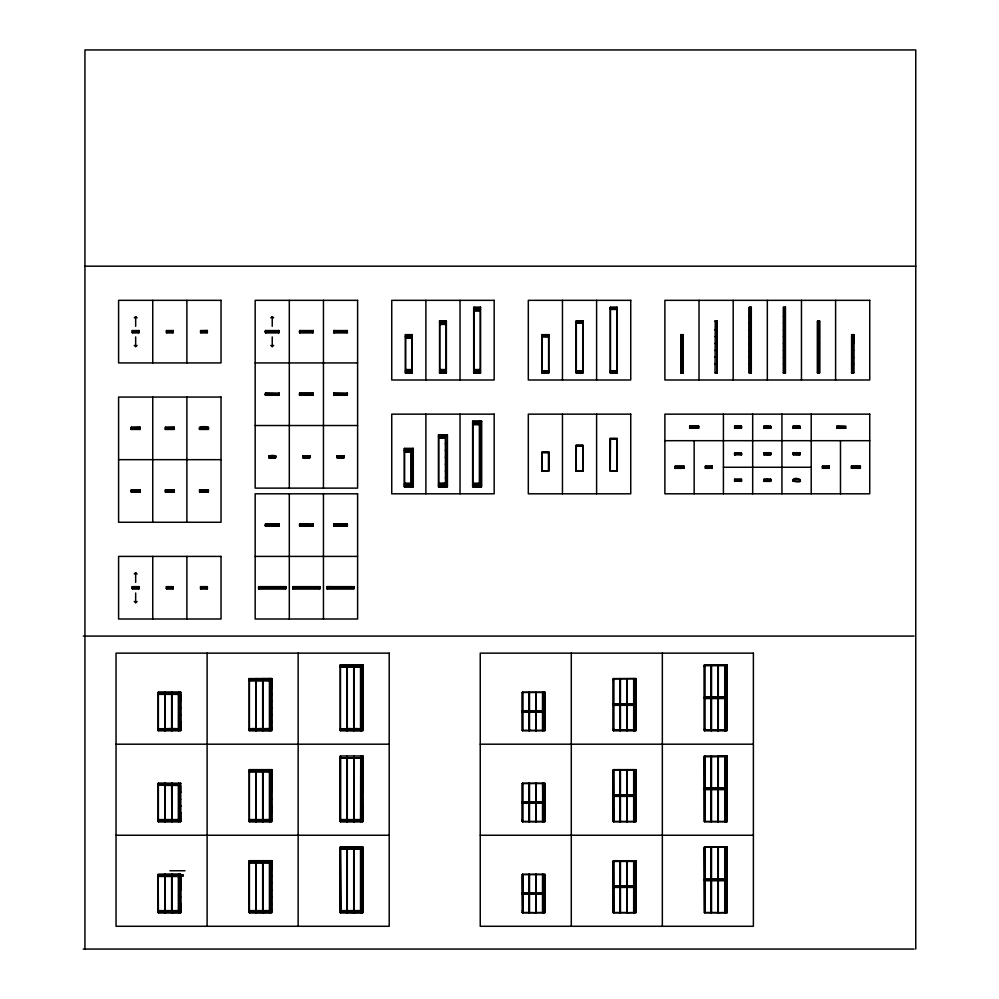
<?xml version="1.0" encoding="UTF-8"?>
<svg xmlns="http://www.w3.org/2000/svg" width="999" height="999" viewBox="0 0 999 999"><rect width="100%" height="100%" fill="white"/><g stroke="black" fill="none" stroke-linecap="round" stroke-linejoin="round"><path stroke-width="1.5" d="M165.397 729.67L165.397 729.882M178.858 730.431L178.858 721.89L180.769 721.89M180.382 728.308L180.557 729.045M180.557 903.783L180.557 912.724L180.382 874.35M180.557 889.922L180.557 883.503M180.557 883.091L180.557 876.672M180.557 874.737L183.317 875.161M180.557 821.478L180.557 812.736M180.557 792.045L180.557 785.626M180.557 721.69L180.557 730.431L158.167 730.431M180.557 700.998L180.557 694.58M249.213 911.15L249.213 862.274M256.443 729.67L256.443 729.882M263.074 678.796L263.074 730.431M263.074 860.901L263.074 912.724L269.493 912.524M269.031 456.293L269.031 457.492M269.243 457.679L269.243 456.918M271.428 912.524L269.905 912.524M271.603 869.43L271.815 862.274L271.066 862.811M271.603 812.524L271.603 806.106M271.603 792.045L271.603 785.626M271.603 785.214L271.603 778.795M271.603 778.383L271.603 769.642L271.603 821.678L269.905 821.478M271.603 680.918L271.815 687.337L269.905 687.337M271.603 860.901L271.603 912.524M271.066 771.965L271.603 771.228M271.815 680.719L271.066 680.719M278.871 394.892L278.871 393.169M299.762 524.587L299.762 526.161M299.762 394.892L299.762 393.169M313.012 525.774L313.012 524.05M313.012 393.706L313.012 394.892M347.352 525.412L333.703 525.412L347.352 524.987M334.103 525.412L333.703 524.587M340.459 911.962L340.459 912.724L340.259 847.04L362.662 847.04L362.649 912.724L360.951 912.524M340.459 911.15L340.259 848.213M340.459 821.29L340.459 755.993M340.459 820.504L340.459 819.767M340.459 819.567L340.459 758.104M340.459 757.904L340.259 757.167M340.459 728.721L340.259 729.445M340.459 667.057L340.459 665.147M346.878 756.743L346.878 755.993L346.878 821.678M346.953 524.999L346.953 524.25L346.953 525.961M346.953 394.892L347.352 393.706M347.153 394.892L347.153 393.169M347.502 729.67L347.502 729.882M353.983 588.374L353.983 586.65M354.121 847.801L354.121 847.04L354.121 912.724L360.539 912.524M354.121 756.743L354.121 756.368M354.121 665.147L354.121 730.431M360.951 847.239L360.951 912.724M360.951 756.193L360.951 821.678M360.951 665.147L360.951 730.631M362.649 912.724L362.649 847.04M362.475 756.193L362.649 821.678L362.649 812.936M362.649 812.736L362.649 806.106M362.649 792.244L362.649 785.626M362.649 785.414L362.649 778.795M362.649 778.596L362.649 771.965M362.649 771.765L362.649 765.134M362.649 764.722L362.649 758.303M362.862 755.993L362.862 821.678L340.259 821.678L340.259 755.993L362.862 755.993L362.862 756.743L362.649 755.993M362.649 721.69L362.662 715.059M362.649 714.859L362.662 708.229M362.649 694.367L362.662 687.749M362.649 687.537L362.662 680.918M362.649 680.719L362.662 674.088M362.649 673.888L362.649 664.934L362.649 730.631L340.259 730.431M404.545 450.362L413.087 450.561M438.686 436.7L447.227 436.9M438.686 434.99L438.686 486.613M472.827 484.702L481.368 484.702M472.827 423.251L481.368 423.251M472.827 421.341L472.827 486.613M479.657 486.613L479.657 421.341M481.368 421.341L481.368 486.825L472.627 486.613M522.564 874.55L522.564 912.724L522.352 874.35L544.755 874.35L544.755 912.724L543.044 912.524M522.564 783.503L522.564 821.678L522.564 783.303M522.564 730.431L522.564 712.162M522.564 710.726L522.564 692.457M528.983 874.55L528.983 892.819L522.352 892.819M528.983 783.503L528.983 801.772L522.352 801.772M528.983 730.431L528.983 712.162L522.352 712.162M528.983 692.457L528.983 710.726L522.352 710.726M529.383 874.55L529.383 892.819L535.801 892.819L535.801 874.55M529.383 783.503L529.383 801.772L535.801 801.772L535.801 783.503M529.383 730.431L529.383 712.162L535.801 712.162L535.801 730.631L535.801 711.95M529.383 692.457L529.383 710.726L535.801 710.726L535.801 692.457M529.595 729.67L529.595 730.431L528.983 729.882M535.801 912.524L535.801 894.255L529.383 894.255L529.383 912.524L535.801 912.724L535.801 894.055M536.213 894.055L536.213 912.724L536.213 894.255L542.844 894.255M536.213 874.55L536.213 892.819L542.844 892.819M536.213 783.503L536.213 801.772L542.844 801.772M536.213 730.431L536.213 712.162L542.844 712.162M536.213 692.457L536.213 710.726L542.632 710.726L542.632 692.457M542.182 452.622L542.182 470.891L548.601 470.891L548.601 452.622M542.632 894.255L542.632 912.524L536.213 912.524M542.632 892.819L542.632 874.55M542.632 803.208L542.632 821.478L536.213 821.478L536.213 803.208L542.844 803.208M542.632 801.772L542.632 783.503M542.632 730.431L542.632 712.162M544.954 890.334L542.844 890.121M544.954 883.503L544.954 875.936M544.954 820.092L544.954 805.906L542.844 805.906M544.954 784.889L544.954 785.626M544.954 693.83L544.954 708.029L542.844 708.029M576.111 471.103L576.111 445.591L582.941 445.591L582.941 471.103L576.111 471.103L576.111 445.079L582.941 445.079L582.941 471.103M610.252 471.103L610.252 438.249L617.082 438.249L617.082 471.103L610.252 471.103L610.252 438.761L617.082 438.761M636.001 860.688L636.001 912.724L613.398 912.724L613.398 860.688L635.614 860.901M635.801 769.642L635.801 798.875L634.09 798.875L634.09 769.642L633.89 795.666L613.398 795.666L613.398 769.642L636.001 769.642L636.001 821.678L613.398 821.678L613.398 796.178L635.801 796.178M613.398 678.796L635.801 678.596L635.801 707.816L634.09 707.816L634.09 678.596L633.89 704.607L613.398 704.607L613.398 678.596L636.001 678.596L636.001 730.631L613.398 730.631L613.398 705.119L635.801 705.119M613.611 911.15L613.398 862.274M613.611 820.516L613.398 771.765M613.611 728.721L613.398 729.47M613.611 821.29L613.611 769.642M620.229 887.224L620.229 912.724L620.229 860.688L620.229 861.438M620.229 796.178L620.229 821.678L620.229 769.642M620.229 705.119L620.229 730.631L620.229 678.983M620.441 729.882L620.441 730.631L620.441 705.119M620.641 729.67L620.641 729.882M627.06 887.224L627.06 912.724L627.06 860.688L627.06 861.438M627.06 796.178L627.06 821.678L627.06 769.642M627.06 705.119L627.06 730.631L627.06 678.983M627.26 860.901L627.26 886.2M627.26 678.796L627.26 704.108M627.26 887.224L627.26 912.724L633.678 912.524M633.678 861.076L633.678 886.2M633.678 730.244L633.678 705.119M633.678 678.983L633.678 704.108M633.89 887.224L633.89 912.724L634.09 860.688L634.09 889.922L636.001 889.922M633.89 860.688L633.89 886.712L613.398 886.712M634.09 796.178L633.89 821.678L633.89 796.178M633.89 705.119L633.89 730.631L633.89 678.596M634.09 887.224L634.09 912.724M634.09 705.119L634.09 730.631M635.614 912.524L634.09 912.524M636.001 805.494L634.09 805.694M635.801 771.965L635.801 771.228M681.106 372.802L681.106 364.273L682.816 364.273L682.816 372.802M675.049 468.106L683.99 468.106L683.99 466.196L675.049 466.196L675.049 468.306L683.99 468.306L683.99 466.196M727.047 847.04L727.047 912.724L704.445 912.724L704.445 847.04L726.847 847.04L726.847 912.724L725.137 912.524M724.737 789.347L724.937 821.678L724.937 788.835L704.445 788.835L704.445 755.993L727.047 755.993L727.047 821.678L704.445 821.678L704.445 789.347L726.847 789.347M725.474 664.934L724.737 664.934L724.937 730.631L724.937 697.789L704.445 697.789L704.445 664.934L727.047 664.934L727.047 730.631L704.445 730.631L704.445 698.301L726.847 698.301M704.657 911.15L704.445 848.213M704.657 821.29L704.657 755.993L704.657 756.743M704.657 820.516L704.445 758.104M704.657 728.721L704.445 729.47M704.657 665.147L704.445 667.057M711.076 756.743L711.076 755.993L711.076 788.323M711.276 698.301L711.276 730.631L711.276 664.934L711.276 697.277M711.488 756.743L711.488 755.993L711.488 788.323M711.488 729.882L711.488 730.631L711.488 698.301M711.688 729.67L711.688 729.882M717.906 756.743L718.106 755.993L718.106 821.678M718.106 755.993L718.318 756.743L718.318 755.993L724.937 755.993L724.937 821.678M718.318 880.394L718.318 912.724L724.737 912.524M718.318 847.239L718.318 879.37M718.318 665.147L718.318 697.277M724.737 847.427L724.737 879.37M724.937 756.38L724.737 788.323M724.937 847.04L724.937 912.724L724.937 879.882L704.445 879.882M724.937 788.323L724.937 755.993M724.937 664.934L724.937 697.277L725.137 664.934M725.137 883.291L725.137 880.394M725.137 792.244L725.137 789.347M725.137 788.323L725.137 755.993M725.137 701.198L725.137 698.301M725.137 862.811L726.847 862.599M726.847 912.724L726.847 903.783M726.847 876.26L726.847 883.503M726.847 869.642L726.847 847.04M725.873 756.193L726.847 755.993L726.847 821.678L726.847 812.524M726.847 805.694L726.847 785.214M726.847 778.596L726.847 771.553M726.847 764.934L726.847 758.303M726.847 758.104L726.66 758.303M727.047 755.993L726.847 756.743L726.847 755.993M726.847 701.198L726.847 694.168M726.847 687.537L726.847 674.088M727.047 805.494L725.137 805.694M734.64 426.361L741.47 426.161L734.64 426.161L734.64 428.271L741.47 428.271L734.64 428.072M770.729 480.994L764.11 480.994M770.529 452.922L770.729 454.62L764.11 454.445M770.729 428.072L764.11 427.884M770.529 480.994L770.729 479.27L763.898 479.27L763.898 481.381L770.729 481.381L770.729 479.27M763.898 428.072L763.898 426.361L770.729 426.361L763.898 426.161L763.898 428.271L770.729 427.884M785.239 372.802L785.239 307.317M793.169 481.181C809.24 484.727 793.581 473.314 793.169 481.181L799.999 481.181M793.169 454.62L799.999 454.832L799.999 452.709L793.169 452.709L793.169 454.62L799.999 454.62M799.999 428.072L793.169 428.271L799.999 428.271L799.999 426.161L793.169 426.161L799.999 426.361M817.681 320.979L817.681 373.014L817.681 321.178L819.38 321.178L819.38 373.014L819.38 320.979M845.741 428.271L845.741 426.161L836.8 426.161L836.8 428.271L845.741 428.271L836.8 428.072M134.253 317.882L135.664 316.658L137.088 317.882M134.253 345.379L135.664 346.603L137.088 345.379M270.816 317.882L272.24 316.658L273.664 317.882M270.816 345.379L272.24 346.603L273.664 345.379M134.253 573.963L135.664 572.727L137.088 573.963M134.253 601.448L135.664 602.684L137.088 601.448M84.94 266.184L915.758 266.184M473.688 307.53L480.519 307.53M610.464 307.53L616.883 307.53M783.528 307.53L785.239 307.53M610.252 308.067L617.082 308.067M473.688 309.228L480.519 309.228M610.464 309.228L616.883 309.228M473.888 309.44L480.307 309.44M610.464 309.44L616.883 309.44M473.888 310.577L480.307 310.577M473.888 310.776L480.307 310.776M749.387 316.271L751.098 316.271M783.528 316.271L785.239 316.271M749.387 316.471L751.098 316.471M783.528 316.471L785.239 316.471M715.047 320.979L717.157 320.979L717.157 373.014L715.047 373.014L715.247 320.979M439.548 321.178L446.366 321.178M576.323 321.178L582.742 321.178M715.247 321.178L716.957 321.178M439.548 322.889L446.366 322.889M576.323 322.889L582.742 322.889M439.747 323.089L446.166 323.089M576.323 323.089L582.742 323.089M749.387 323.089L751.098 323.089M783.528 323.089L785.239 323.089M749.387 323.301L751.098 323.301M783.528 323.301L785.239 323.301M439.747 324.238L446.166 324.238M439.747 324.438L446.166 324.438M715.247 329.72L716.957 329.72M817.681 329.72L819.38 329.72M715.247 329.92L716.957 329.92M749.387 329.92L751.098 329.92M783.528 329.92L785.239 329.92M817.681 329.92L819.38 329.92M749.387 330.132L751.098 330.132M783.528 330.132L785.239 330.132M132.455 330.781L138.873 330.781M166.608 330.781L173.027 330.781M200.749 330.781L207.168 330.569L207.168 332.692M265.622 330.781L278.871 330.781M299.762 330.781L313.012 330.781M333.903 330.781L347.153 330.781M265.409 331.531L279.071 331.506M299.55 331.531L313.211 331.506M333.703 331.506L347.352 331.506M265.409 331.73L279.071 331.73M299.55 331.73L313.211 331.73M333.703 331.73L347.352 331.73M265.409 331.943L279.071 331.943M299.55 331.943L313.211 331.943M333.703 331.943L347.352 331.943M132.455 332.48L138.873 332.48M166.608 332.48L173.027 332.48M200.749 332.48L207.168 332.48M265.622 332.48L278.871 332.48M299.762 332.48L313.012 332.48M333.903 332.48L347.153 332.48M405.394 334.84L412.225 334.84M542.182 334.84L548.601 334.84M681.106 334.84L682.816 334.84M405.394 336.551L412.225 336.551M542.182 336.551L548.601 336.551M715.247 336.551L716.957 336.551M817.681 336.551L819.38 336.551M405.606 336.75L412.025 336.75M542.182 336.75L548.601 336.75M715.247 336.75L716.957 336.75M749.387 336.75L751.098 336.75M783.528 336.75L785.239 336.75M817.681 336.75L819.38 336.75M749.387 336.95L751.098 336.95M783.528 336.95L785.239 336.95M405.606 337.887L412.025 337.887M405.606 338.099L412.025 338.099M715.247 343.381L716.957 343.381M817.681 343.381L819.38 343.381M681.106 343.581L682.816 343.581M715.247 343.581L716.957 343.581M749.387 343.581L751.098 343.581M783.528 343.581L785.239 343.581M817.681 343.581L819.38 343.581M681.106 343.781L682.816 343.781M749.387 343.781L751.098 343.781M783.528 343.781L785.239 343.781M851.822 343.781L853.521 343.781M715.247 350.199L716.957 350.199M817.681 350.199L819.38 350.199M681.106 350.412L682.816 350.412M715.247 350.412L716.957 350.412M749.387 350.412L751.098 350.412M783.528 350.412L785.239 350.412M817.681 350.412L819.38 350.412M851.822 350.412L853.521 350.412M681.106 350.612L682.816 350.612M749.387 350.612L751.098 350.612M783.528 350.612L785.239 350.612M851.822 350.612L853.521 350.612M715.247 357.03L716.957 357.03M817.681 357.03L819.38 357.03M681.106 357.242L682.816 357.242M715.247 357.242L716.957 357.242M749.387 357.242L751.098 357.242M783.528 357.242L785.239 357.242M817.681 357.242L819.38 357.242M851.822 357.242L853.521 357.242M681.106 357.442L682.816 357.442M749.387 357.442L751.098 357.442M783.528 357.442L785.239 357.442M851.822 357.442L853.521 357.442M255.17 362.924L357.605 362.924M715.247 363.861L716.957 363.861M817.681 363.861L819.38 363.861M681.106 364.061L682.816 364.061M715.247 364.061L716.957 364.061M749.387 364.061L751.098 364.061M783.528 364.061L785.239 364.061M817.681 364.061L819.38 364.061M851.822 364.061L853.521 364.061M749.387 364.273L751.098 364.273M783.528 364.273L785.239 364.273M851.822 364.273L853.521 364.273M405.606 369.555L412.025 369.555M439.747 369.555L446.166 369.555M473.888 369.555L480.307 369.555M405.606 369.755L412.025 369.755M439.747 369.755L446.166 369.755M473.888 369.755L480.307 369.755M405.606 370.891L412.025 370.891M439.747 370.891L446.166 370.891M473.888 370.891L480.307 370.891M542.182 370.891L548.601 370.891M576.323 370.891L582.742 370.891M610.464 370.891L616.883 370.891M405.394 371.104L412.225 371.104M439.548 371.104L446.366 371.104M473.688 371.104L480.519 371.104M542.182 371.104L548.601 371.104M576.323 371.104L582.742 371.104M610.464 371.104L616.883 371.104M541.97 372.265L548.801 372.265M576.111 372.252L582.941 372.252M610.252 372.252L617.082 372.252M819.38 372.627L817.469 372.627M405.394 372.627L412.225 372.802M439.548 372.802L446.366 372.627M473.688 372.627L480.519 372.627M541.97 372.627L548.801 372.627M576.111 372.627L582.941 372.627M610.252 372.627L617.082 372.627M680.893 372.627L683.016 372.627M715.047 372.627L717.157 372.627M749.188 372.627L751.298 372.627M783.328 372.627L785.451 372.627M851.61 372.627L853.733 372.627M265.622 393.369L278.871 393.706M299.762 393.369L313.012 393.369M333.903 393.369L347.153 393.706M313.211 393.706L312.799 394.892M265.409 394.106L279.071 394.106L265.409 394.53M299.55 394.106L313.211 394.118L299.55 394.53M333.703 394.118L347.352 394.106L333.703 394.53M265.409 394.33L279.071 394.33M299.55 394.33L313.211 394.33M333.703 394.33L347.352 394.33M265.409 394.892L279.071 394.892M299.55 394.892L313.211 394.892M333.703 394.892L347.352 394.892M472.627 421.516L481.568 421.516M472.627 423.039L481.368 423.039M472.827 424.388L479.458 424.388M472.827 424.587L479.458 424.587M255.17 425.524L357.605 425.524M689.685 426.361L698.626 426.361M836.8 426.361L845.541 426.685M741.47 426.698L741.47 427.884M131.406 427.51L139.76 427.31M165.547 427.51L174.076 427.31L173.901 429.22M689.685 428.072L698.626 428.072M131.194 429.046L140.147 429.046M165.335 429.046L174.288 429.046M199.488 429.046L208.429 429.046M479.657 429.87L481.368 429.87M479.657 430.082L481.368 430.082M479.657 430.282L481.368 430.282M438.486 434.99L447.227 434.79L447.227 486.825L438.486 486.613M438.486 436.7L447.227 436.7M479.657 436.7L481.368 436.7M479.657 436.9L481.368 436.9M479.657 437.112L481.368 437.112M438.686 438.037L445.317 438.037M438.686 438.249L445.317 438.249M610.252 438.973L617.082 438.973M664.884 440.696L869.742 440.696M445.517 443.531L447.227 443.531M479.657 443.531L481.368 443.531M445.517 443.731L447.227 443.731M479.657 443.731L481.368 443.731M445.517 443.943L447.227 443.943M479.657 443.943L481.368 443.943M576.111 445.804L582.941 445.804M576.323 446.004L582.742 446.004M404.345 448.651L413.087 448.651M404.345 450.362L413.087 450.362M445.517 450.362L447.227 450.362M479.657 450.362L481.368 450.362M445.517 450.561L447.227 450.561M479.657 450.561L481.368 450.561M445.517 450.761L447.227 450.761M479.657 450.761L481.368 450.761M404.545 451.698L411.163 451.698L404.545 451.91M541.97 452.422L548.801 452.422M541.97 452.622L548.801 452.622M770.729 452.709L763.898 452.709L763.898 454.832L770.729 454.832L770.729 453.246M770.729 452.922L763.898 452.922L763.898 454.62M793.169 452.922L799.999 452.922M763.898 454.083L770.729 454.083M793.169 454.083L799.999 454.083M734.64 454.283L741.47 454.283M269.031 455.969C277.984 453.633 277.984 460.002 269.031 457.679M303.172 455.969L309.59 455.969M337.312 455.969L343.731 455.969M275.249 456.693L268.831 456.718L269.243 455.969M303.384 456.693L309.39 456.693M337.525 456.693L343.531 456.693M268.831 456.918L275.662 456.918M302.972 456.918L309.802 456.918M337.113 456.918L343.943 456.918M411.376 457.18L413.087 457.18M445.517 457.18L447.227 457.18M479.657 457.18L481.368 457.18M411.376 457.392L413.087 457.392M445.517 457.392L447.227 457.392M479.657 457.392L481.368 457.392M303.172 457.679L309.59 457.679M337.312 457.679L343.731 457.679M411.376 457.592L413.087 457.592M445.517 457.592L447.227 457.592M479.657 457.592L481.368 457.592M118.594 459.665L221.029 459.665M411.376 464.011L413.087 464.011M445.517 464.011L447.227 464.011M479.657 464.011L481.368 464.011M411.376 464.223L413.087 464.223M445.517 464.223L447.227 464.223M479.657 464.223L481.368 464.223M411.376 464.423L413.087 464.423M445.517 464.423L447.227 464.423M479.657 464.423L481.368 464.423M851.435 466.196L860.376 466.196L860.376 468.306L851.435 468.306L851.435 466.196L860.376 466.396M675.049 466.396L683.99 466.396M705.369 466.396L712.2 466.396M822.427 466.396L829.257 466.396M723.413 467.257L811.213 467.257M860.176 467.919L851.435 468.106M705.369 468.106L712.2 468.106M822.427 468.106L829.257 468.106M411.376 470.841L413.087 470.841M445.517 470.841L447.227 470.841M479.657 470.841L481.368 470.841M576.111 470.716L576.323 445.591M610.252 470.716L610.464 438.761M411.376 471.053L413.087 471.053M445.517 471.053L447.227 471.053M479.657 471.053L481.368 471.053M576.323 470.891L582.742 470.891M610.464 470.891L616.883 470.891M411.376 471.253L413.087 471.253M445.517 471.253L447.227 471.253M479.657 471.253L481.368 471.253M411.376 477.672L413.087 477.672M445.517 477.672L447.227 477.672M479.657 477.672L481.368 477.672M411.376 477.872L413.087 477.872M445.517 477.872L447.227 477.872M479.657 477.872L481.368 477.872M411.376 478.084L413.087 478.084M445.517 478.084L447.227 478.084M479.657 478.084L481.368 478.084M770.729 479.47L763.898 479.47L763.898 481.181M793.169 479.47L799.999 479.47M734.839 480.994L741.47 481.381L741.47 479.27L734.64 479.27L734.64 481.381M404.545 483.366L411.163 483.366M438.686 483.366L445.317 483.366L438.686 483.566M472.827 483.366L479.458 483.366M404.545 483.566L411.163 483.566M472.827 483.566L479.458 483.566M404.545 484.702L413.087 484.702M447.227 484.702L438.686 484.915M404.345 484.915L413.087 484.915M438.486 484.915L447.227 484.915M472.627 484.915L481.368 484.915M404.345 486.613L413.087 486.613M131.406 490.109L139.935 490.109M165.547 490.109L174.076 490.109M199.688 490.109L208.229 489.91L208.229 492.02M131.406 491.82L139.935 491.82M165.547 491.82L174.076 491.82M199.688 491.82L208.229 491.82M265.622 524.25L278.871 524.25M299.762 524.25L313.012 524.587M333.903 524.25L347.153 524.05L347.153 526.161M313.211 524.587L313.211 525.774M265.409 524.987L279.071 524.987M299.55 524.999L313.211 525.212M265.409 525.212L279.071 525.212M333.703 525.412L347.352 525.212M265.409 525.412L279.071 525.412M265.622 525.961L278.871 525.961M299.762 525.961L313.012 525.961M255.17 556.406L357.605 556.406M132.255 586.85L139.086 586.85M166.396 586.85L173.227 586.85M200.537 586.85L207.367 586.85M258.791 586.85L285.689 586.85M292.932 586.85L319.842 586.85M354.183 587.175L354.183 588.374M258.579 587.574L285.901 587.574M292.732 587.599L320.042 587.574M326.873 587.574L354.183 587.574L326.873 588.011M258.579 587.799L285.901 587.799M292.732 587.799L320.042 587.799M326.873 587.799L354.183 587.799M258.579 588.011L285.901 588.011M292.732 588.011L320.042 588.011M132.255 588.561L139.086 588.561M166.396 588.561L173.227 588.561M200.537 588.561L207.367 588.561M258.791 588.561L285.689 588.561M292.932 588.561L319.842 588.561M327.073 588.561L353.983 588.561M83.242 636.076L914.06 636.076M340.259 665.147L362.662 665.147M704.445 665.147L726.66 664.934M340.259 665.696L360.951 665.696M704.445 665.696L725.137 665.696M340.459 666.52L346.878 667.057M340.259 666.845L346.878 666.845M347.29 666.845L353.708 666.845M354.121 666.845L360.539 666.845M361.626 666.845L362.662 666.845M347.29 667.057L353.708 667.057M354.121 667.057L360.539 667.057M361.626 667.057L362.862 667.057L362.113 667.257M362.113 673.676L362.862 673.676M725.137 673.676L727.047 673.676M360.951 673.888L362.862 673.888M724.937 673.888L727.047 673.888L726.847 664.934L726.847 730.431M360.951 674.088L362.862 674.088M725.137 674.088L727.047 674.088M249.213 678.796L271.603 678.596L271.603 730.631L249.213 730.431M613.398 679.782L613.398 680.506M635.801 680.182L636.001 687.537L633.89 687.537M249.413 680.506L255.831 680.506M256.243 680.506L262.662 680.506M263.074 680.506L269.493 680.506M362.113 680.506L362.862 680.506M725.137 680.506L727.047 680.506M249.413 680.719L255.831 680.719M256.243 680.719L262.662 680.719M263.074 680.719L269.493 680.719M360.951 680.719L362.862 680.719M724.937 680.719L727.047 680.719M271.066 680.918L271.815 680.918M360.951 680.918L362.862 680.918M725.137 680.918L727.047 680.918M362.113 687.337L362.862 687.337M634.09 687.337L636.001 687.337M725.137 687.337L727.047 687.537L724.937 687.537M269.905 687.537L271.815 687.537M360.951 687.537L362.862 687.537M271.066 687.749L271.815 687.749M360.951 687.749L362.862 687.749M634.09 687.749L636.001 687.749M725.137 687.749L727.047 687.749M158.167 692.457L180.557 692.457M522.352 692.457L544.755 692.457M158.167 694.168L164.785 694.168M165.197 694.168L171.616 694.168M172.028 694.168L178.446 694.168M269.905 694.168L271.815 694.168M362.113 694.168L362.862 694.168M634.09 694.168L636.001 694.168M725.137 694.168L727.047 694.168M158.167 694.367L164.785 694.367M165.197 694.367L171.616 694.367M172.028 694.367L178.446 694.367M269.905 694.367L271.815 694.367M360.951 694.367L362.862 694.367M636.001 694.367L633.89 694.367L635.801 694.58M725.137 694.367L727.047 694.58L724.937 694.367M271.066 694.58L271.815 694.58M360.951 694.58L362.649 694.58M704.445 697.065L711.076 697.065M711.488 697.065L717.906 697.065M718.318 697.065L724.937 697.065M704.445 697.277L726.847 697.277M704.445 698.501L711.076 698.501M711.488 698.501L717.906 698.501M718.318 698.501L724.937 698.501M269.905 700.998L271.815 700.998M543.044 700.998L544.755 700.998M634.09 700.998L636.001 700.998M725.137 700.998L726.847 700.998M178.858 701.198L180.769 701.198M269.905 701.198L271.815 701.198M360.951 701.198L362.649 701.198M544.954 701.198L542.844 701.198L542.844 692.257L542.844 730.631M633.89 701.198L636.001 701.198L636.001 708.029L633.89 708.029M724.937 701.198L727.047 701.198M178.858 701.398L180.557 701.398M360.951 701.398L362.649 701.398M543.044 701.398L544.755 701.398M634.09 701.398L636.001 701.398M725.137 701.398L726.847 701.398M613.398 703.895L620.029 703.895M620.441 703.895L626.86 703.895M627.26 703.895L633.678 703.895M613.398 704.108L635.801 704.095M636.001 704.607L635.801 730.431M613.398 705.331L620.029 705.331M620.441 705.331L626.86 705.331M627.26 705.331L633.678 705.331M269.905 707.816L271.603 707.816M543.044 707.816L544.755 707.816M725.137 707.816L727.047 707.816M178.858 708.029L180.557 708.029M269.905 708.029L271.603 708.029M360.951 708.029L362.862 708.029M724.937 708.029L727.047 708.029M178.858 708.229L180.557 708.229M360.951 708.229L362.862 708.229M543.044 708.229L544.755 708.229M634.09 708.229L635.801 708.229M725.137 708.229L727.047 708.229M522.352 710.926L544.755 710.926M522.352 711.438L542.844 711.438M522.352 711.95L544.755 711.95M269.905 714.647L271.603 714.647M362.113 714.647L362.862 714.647M543.044 714.647L544.755 714.647M634.09 714.647L636.001 714.647M725.137 714.647L727.047 714.647M178.858 714.859L180.769 714.859M269.905 714.859L271.815 714.859M360.951 714.859L362.862 714.859M542.844 714.859L544.954 714.859M633.89 714.859L636.001 714.859M724.937 714.859L727.047 714.859M178.858 715.059L180.769 715.059M271.066 715.059L271.815 715.059M360.951 715.059L362.862 715.059M543.044 715.059L544.755 715.059M634.09 715.059L636.001 715.059M725.137 715.059L727.047 715.059M269.905 721.478L271.815 721.478M362.113 721.478L362.862 721.478M543.044 721.478L544.755 721.478M634.09 721.478L636.001 721.478M725.137 721.478L727.047 721.478M178.858 721.69L180.769 721.69M269.905 721.69L271.815 721.69M360.951 721.69L362.862 721.69M542.844 721.69L544.954 721.69M633.89 721.69L636.001 721.69M724.937 721.69L727.047 721.69M271.066 721.89L271.815 721.89M360.951 721.89L362.862 721.89M543.044 721.89L544.755 721.89M634.09 721.89L636.001 721.89M725.137 721.89L727.047 721.89M271.066 728.308L271.815 728.308M362.113 728.308L362.862 728.308M158.167 728.721L164.785 728.721M165.197 728.721L171.616 728.508M172.028 728.508L178.446 728.721M249.413 728.721L255.831 728.508M256.243 728.721L262.662 728.508M263.074 728.721L269.493 728.508M271.066 728.721L271.603 729.045M340.259 728.721L346.878 728.721M347.29 728.508L353.708 728.721M354.121 728.508L360.539 728.721M361.626 728.721L362.649 729.045M158.167 729.882L178.858 729.882M249.213 729.869L269.905 729.882M340.259 729.882L360.951 729.882M613.398 729.882L633.89 729.882M704.445 729.882L725.137 729.882M636.001 730.244L635.252 730.631M727.047 730.244L726.298 730.631M522.352 730.431L544.755 730.431M613.398 730.431L635.614 730.431M704.445 730.431L726.66 730.431M116.046 744.193L389.198 744.193M480.244 744.193L753.383 744.193M724.737 756.368L727.047 756.743M704.445 756.743L725.137 756.743M704.445 757.167L704.445 757.904M340.259 757.904L346.878 757.904M347.29 757.904L353.708 757.904M354.121 757.904L360.539 757.904M361.626 757.904L362.649 757.904M340.259 758.104L346.878 758.104M347.29 758.104L353.708 758.104M354.121 758.104L360.539 758.104M361.626 758.104L362.862 758.104M362.113 758.303L362.862 758.303M360.951 764.934L362.475 765.134M724.937 764.934L727.047 764.722M360.951 765.134L362.862 765.134M725.137 764.934L726.66 765.134M249.413 769.854L255.831 769.854M256.243 769.854L262.662 769.854M263.074 769.854L269.493 769.854M269.905 769.854L271.603 769.854M613.398 769.854L620.029 769.854M620.441 769.854L626.86 769.854M627.26 769.854L633.678 769.854M634.09 769.854L635.801 769.854M613.398 770.828L613.398 771.553M249.413 771.553L255.831 771.553M256.243 771.553L262.662 771.553M263.074 771.553L269.493 771.553M362.113 771.553L362.862 771.553M725.137 771.553L727.047 771.553M249.413 771.765L255.831 771.765M256.243 771.765L262.662 771.765M263.074 771.765L269.493 771.765M271.066 771.765L271.815 771.765M360.951 771.765L362.862 771.765M724.937 771.765L727.047 771.765M360.951 771.965L362.862 771.965M725.137 771.965L727.047 771.965M269.905 778.383L271.815 778.383M362.113 778.383L362.862 778.383M634.09 778.383L636.001 778.383M725.137 778.383L727.047 778.383M269.905 778.596L271.815 778.596M360.951 778.596L362.862 778.596M633.89 778.596L636.001 778.596M724.937 778.596L727.047 778.596M271.066 778.795L271.815 778.795M360.951 778.795L362.862 778.795M634.09 778.795L636.001 778.795M725.137 778.795L727.047 778.795M180.382 783.303L180.769 821.678L158.167 821.678L158.167 783.303L180.769 783.303M158.167 783.503L180.557 783.691M522.352 783.503L544.755 783.503M544.954 783.691L544.755 821.678M158.366 784.889L164.785 785.414M158.167 785.214L164.785 785.214M165.197 785.214L171.616 785.214M172.028 785.214L178.446 785.214M269.905 785.214L271.815 785.214M362.113 785.214L362.862 785.214M634.09 785.214L636.001 785.214M725.137 785.214L727.047 785.214M165.197 785.414L171.616 785.414M172.028 785.414L178.446 785.414M269.905 785.414L271.815 785.414M360.951 785.414L362.862 785.414M633.89 785.414L636.001 785.414M724.937 785.414L727.047 785.414M271.066 785.626L271.815 785.626M360.951 785.626L362.862 785.626M634.09 785.626L636.001 785.626M727.047 785.626L725.137 785.626L725.137 821.678M704.445 788.111L711.076 788.111M711.488 788.111L717.906 788.111M718.318 788.111L724.937 788.111M704.445 788.323L726.847 788.323M704.445 789.547L711.076 789.547M711.488 789.547L717.906 789.547M718.318 789.547L724.937 789.547M269.905 792.045L271.815 792.045M362.113 792.045L362.862 792.045M543.044 792.045L544.755 792.045M634.09 792.045L636.001 792.045M725.137 792.045L727.047 792.045M178.858 792.244L180.769 792.244M269.905 792.244L271.815 792.244M360.951 792.244L362.862 792.244M544.954 792.244L542.844 792.244L542.844 783.303L542.844 821.678M633.89 792.244L636.001 792.244L636.001 799.075L633.89 799.075M724.937 792.244L727.047 792.244L725.137 792.457M178.858 792.457L180.557 792.457M360.951 792.457L362.649 792.457M543.044 792.457L544.755 792.457M634.09 792.457L636.001 792.457M613.398 794.942L620.029 794.942M620.441 794.942L626.86 794.942M627.26 794.942L633.678 794.942M613.398 795.154L635.801 795.154M636.001 795.666L635.801 821.678M613.398 796.378L620.029 796.378M620.441 796.378L626.86 796.378M627.26 796.378L633.678 796.378M269.905 798.875L271.603 798.875M543.044 798.875L544.755 798.875M725.137 798.875L726.847 798.875M178.858 799.075L180.557 799.075M269.905 799.075L271.603 799.075M360.951 799.075L362.649 799.075M543.044 799.075L544.755 799.075M724.937 799.075L727.047 799.075M178.858 799.275L180.557 799.275M360.951 799.275L362.649 799.275M543.044 799.275L544.755 799.275M634.09 799.275L635.801 799.275M725.137 799.275L726.847 799.275M522.352 801.972L544.755 801.972M542.844 801.972L542.632 783.303M522.352 802.484L542.844 802.484M522.352 802.996L544.755 802.996M522.352 803.208L528.983 803.208L528.983 821.478L522.352 821.478M269.905 805.694L271.603 805.694M543.044 805.694L544.755 805.694M178.858 805.906L180.769 805.906M269.905 805.906L271.815 805.906M360.951 805.906L362.862 805.906M633.89 805.906L636.001 805.906M724.937 805.906L727.047 805.906M178.858 806.106L180.769 806.106M271.066 806.106L271.815 806.106M360.951 806.106L362.862 806.106M543.044 806.106L544.755 806.106M634.09 806.106L636.001 806.106M725.137 806.106L727.047 806.106M269.905 812.524L271.815 812.524M362.113 812.524L362.862 812.524M543.044 812.524L544.755 812.524M634.09 812.524L636.001 812.524M725.137 812.524L727.047 812.524M178.858 812.736L180.769 812.736M269.905 812.736L271.815 812.736M360.951 812.736L362.862 812.736M542.844 812.736L544.954 812.736M633.89 812.736L636.001 812.736L635.801 820.092M724.937 812.736L727.047 812.736M180.769 812.936L178.858 812.936L178.858 821.478L180.557 821.29M271.066 812.936L271.815 812.936M360.951 812.936L362.862 812.936M543.044 812.936L544.755 812.936M634.09 812.936L636.001 812.936M725.137 812.936L727.047 812.936M271.066 819.355L271.815 819.355M362.113 819.355L362.862 819.355M158.167 819.567L164.785 819.567M165.197 819.567L171.616 819.567M172.028 819.567L178.446 819.567M249.413 819.567L255.831 819.567M256.243 819.567L262.662 819.567M263.074 819.567L269.493 819.567M340.259 819.567L346.878 819.567M347.29 819.567L353.708 819.567M354.121 819.567L360.539 819.567M361.626 819.567L362.649 819.567M522.352 819.567L522.764 821.678M613.398 819.567L613.811 821.678M158.167 819.767L164.785 819.767M165.197 819.767L171.616 819.767M172.028 819.767L178.446 819.767M249.413 819.767L255.831 819.767M256.243 819.767L262.662 819.767M263.074 819.767L269.493 819.767M340.259 819.767L346.878 819.767M347.29 819.767L353.708 819.767M354.121 819.767L360.539 819.767M361.626 819.767L362.649 819.767M158.167 821.478L164.785 821.478M165.197 821.478L171.616 821.478M172.028 821.478L178.446 821.478M249.413 821.478L255.831 821.478M256.243 821.478L262.662 821.478M263.074 821.478L269.493 821.478M340.259 821.478L346.878 821.478M347.29 821.478L353.708 821.478M354.121 821.478L360.539 821.478M360.951 821.478L362.649 821.478M543.044 821.478L544.755 821.478M613.398 821.478L620.029 821.478M620.441 821.478L626.86 821.478M627.26 821.478L633.678 821.478M634.09 821.478L635.801 821.478M704.445 821.478L711.076 821.478M711.488 821.478L717.906 821.478M718.318 821.478L724.737 821.478M725.137 821.478L726.847 821.478M180.382 821.678L180.557 783.303M116.046 835.239L389.198 835.239M480.244 835.239L753.383 835.239M340.259 847.239L362.662 847.239M704.445 847.239L726.847 847.239M340.459 848.613L340.671 911.15M362.649 848.613L362.649 911.15M340.259 848.95L346.878 848.95M347.29 848.95L353.708 848.95M354.121 848.95L360.539 848.95M361.626 848.95L362.662 848.95M340.259 849.15L346.878 849.15M347.29 849.15L353.708 849.15M354.121 849.15L360.539 849.15M361.626 849.15L362.862 849.15M362.113 849.362L362.862 849.362M362.113 855.781L362.862 855.781M725.137 855.781L727.047 855.781M360.951 855.981L362.862 855.981M724.937 855.981L727.047 855.981L725.137 856.18M360.951 856.18L362.649 856.18M249.213 861.076L271.815 861.076M613.398 861.076L636.001 861.076M249.213 861.438L269.905 861.438M613.398 861.438L633.89 861.438M635.801 862.274L636.001 869.842L634.09 869.842M249.413 862.599L255.831 862.599M256.243 862.599L262.662 862.599M263.074 862.599L269.493 862.599M249.413 862.811L255.831 862.811M256.243 862.811L262.662 862.811M263.074 862.811L269.493 862.811M360.951 862.811L362.649 862.811M724.937 862.811L727.047 862.811M271.066 863.011L271.815 863.011M360.951 863.011L362.649 863.011M725.137 863.011L726.847 863.011M269.905 869.43L271.815 869.43M634.09 869.43L636.001 869.43M725.137 869.43L727.047 869.642L724.937 869.642M269.905 869.642L271.815 869.642L271.066 869.842M360.951 869.642L362.862 869.642M633.89 869.642L636.001 869.642M360.951 869.842L362.862 869.842M725.137 869.842L727.047 869.842M169.917 870.753L185.002 870.753M158.167 874.55L180.557 874.35M522.352 874.55L544.755 874.55M158.167 874.737L158.366 912.724M179.857 874.737L182.68 874.737M180.557 875.536L183.341 875.536M180.557 875.936L183.416 875.936M522.564 875.936L522.764 911.15M158.167 876.26L164.785 876.26M165.197 876.26L171.616 876.26M172.028 876.26L178.446 876.26M269.905 876.26L271.815 876.26M362.113 876.26L362.862 876.26M634.09 876.26L636.001 876.26M725.137 876.26L727.047 876.473L724.937 876.473M158.167 876.473L164.785 876.473M165.197 876.473L171.616 876.473M172.028 876.473L178.446 876.473M269.905 876.473L271.815 876.473L271.066 876.672M360.951 876.473L362.862 876.473M633.89 876.473L636.001 876.473L636.001 883.291L633.89 883.291M360.951 876.672L362.862 876.672M634.09 876.672L636.001 876.672M727.047 876.672L725.137 876.672L725.137 912.724M704.445 879.17L711.076 879.17M711.488 879.17L717.906 879.17M718.318 879.17L724.937 879.17M704.445 879.37L726.847 879.37M704.445 880.394L726.847 880.394M704.445 880.594L711.076 880.594M711.488 880.594L717.906 880.594M718.318 880.594L724.937 880.594M269.905 883.091L271.815 883.091M362.113 883.091L362.862 883.091M543.044 883.091L544.755 883.091M634.09 883.091L636.001 883.091M725.137 883.091L727.047 883.291L724.937 883.291M178.858 883.291L180.769 883.291L178.858 883.503M269.905 883.291L271.815 883.291L271.066 883.503M360.951 883.291L362.862 883.291M544.954 883.291L542.844 883.291L542.844 874.35L542.844 912.724M360.951 883.503L362.862 883.503M543.044 883.503L544.755 883.503M634.09 883.503L636.001 883.503M725.137 883.503L727.047 883.503M613.398 885.988L620.029 885.988M620.441 885.988L626.86 885.988M627.26 885.988L633.678 885.988M613.398 886.2L635.801 886.2M613.398 887.224L635.801 887.224M613.398 887.424L620.029 887.424M620.441 887.424L626.86 887.424M627.26 887.424L633.678 887.424M269.905 889.922L271.815 889.922M362.113 889.922L362.862 889.922M543.044 889.922L544.755 889.922M725.137 889.922L727.047 889.922M178.858 890.121L180.769 890.121M269.905 890.121L271.815 890.121M360.951 890.121L362.862 890.121M633.89 890.121L636.001 890.121M724.937 890.121L727.047 890.121L727.047 896.952L724.937 896.952M178.858 890.334L180.557 890.334M360.951 890.334L362.649 890.334M543.044 890.334L544.755 890.334M634.09 890.334L636.001 890.334M725.137 890.334L727.047 890.334M522.352 893.031L544.755 893.031M522.352 893.543L542.844 893.543M522.352 894.055L544.755 894.055M522.352 894.255L528.983 894.255L528.983 912.524L522.352 912.524M269.905 896.752L271.603 896.752M543.044 896.752L544.755 896.752M634.09 896.752L635.801 896.752M725.137 896.752L726.847 896.752M178.858 896.952L180.557 896.952M269.905 896.952L271.603 896.952M360.951 896.952L362.649 896.952M542.844 896.952L544.954 896.952L544.954 903.783L542.844 903.783M633.89 896.952L636.001 896.952L636.001 886.712L635.801 912.524M178.858 897.152L180.557 897.152M360.951 897.152L362.649 897.152M543.044 897.152L544.755 897.152M634.09 897.152L635.801 897.152M725.137 897.152L726.847 897.152M269.905 903.571L271.603 903.571M543.044 903.571L544.755 903.571M634.09 903.571L636.001 903.571M725.137 903.571L727.047 903.571M178.858 903.783L180.769 903.783M269.905 903.783L271.815 903.783M360.951 903.783L362.862 903.783M633.89 903.783L636.001 903.783M724.937 903.783L727.047 903.783M180.769 903.983L178.858 903.983L178.858 912.524L180.557 912.524M271.066 903.983L271.815 903.983M360.951 903.983L362.862 903.983M543.044 903.983L544.755 903.983M634.09 903.983L636.001 903.983M725.137 903.983L727.047 903.983M271.066 910.401L271.815 910.401M362.113 910.401L362.862 910.401M158.167 910.613L164.785 910.613M165.197 910.613L171.616 910.613M172.028 910.613L178.446 910.613M249.413 910.613L255.831 910.613M256.243 910.613L262.662 910.613M263.074 910.613L269.493 910.613M271.066 910.613L271.815 910.613M340.259 910.613L346.878 910.613M347.29 910.613L353.708 910.613M354.121 910.613L360.539 910.613M361.626 910.613L362.862 910.613M522.352 910.613L522.764 912.724M613.398 910.613L613.811 912.724M158.167 910.813L164.785 910.813M165.197 910.813L171.616 910.813M172.028 910.813L178.446 910.813M249.413 910.813L255.831 910.813M256.243 910.813L262.662 910.813M263.074 910.813L269.493 910.813M340.259 910.813L346.878 910.813M347.29 910.813L353.708 910.813M354.121 910.813L360.539 910.813M361.626 910.813L362.649 910.813M158.167 912.524L164.785 912.524M165.197 912.524L171.616 912.524M178.446 912.524L172.028 912.724L172.028 874.35M249.413 912.524L255.831 912.524M256.243 912.524L262.862 912.724L262.862 860.688M340.259 912.524L346.878 912.524M347.29 912.524L353.708 912.724L353.708 847.04M613.398 912.524L620.029 912.524M620.441 912.524L626.86 912.524M704.445 912.524L711.076 912.524M711.488 912.524L717.906 912.524M340.259 912.724L362.862 912.724L362.862 847.04M522.352 912.724L544.954 912.724L544.954 874.35M83.242 949.05L914.06 949.05M767.831 452.922L767.831 454.62M767.831 479.47L767.831 481.181M718.318 730.431L718.318 698.301M627.26 730.431L627.26 705.119M626.86 730.431L626.86 705.119M543.044 692.457L543.044 730.631M543.044 783.503L543.044 821.678M543.044 874.55L543.044 912.724M353.983 587.175L327.073 586.65L327.073 588.761M347.153 525.774L333.903 526.161L333.903 524.05M208.229 429.22C210.514 425.749 197.39 425.749 199.688 429.22M915.758 949.05L915.758 49.95L84.94 49.95L84.94 949.05M860.176 466.396L860.176 468.106M853.521 334.64L853.521 373.014M851.822 334.64L851.822 373.014M851.635 466.396L851.635 468.106M840.484 440.696L840.484 493.806M835.601 300.337L835.601 379.995M829.058 466.396L829.058 468.106M822.639 466.396L822.639 468.106M811.213 414.148L811.213 493.806M801.46 300.337L801.46 379.995M799.787 426.361L799.787 428.072M799.787 452.922L799.787 454.62M799.787 479.47L799.787 481.181M793.368 426.361L793.368 428.072M793.368 452.922L793.368 454.62M793.368 479.47L793.368 481.181M793.169 426.161L793.169 428.271M783.716 307.317L783.716 373.014M781.942 414.148L781.942 493.806M770.729 426.161L770.729 428.271M770.529 426.361L770.529 428.072M767.831 426.161L767.831 428.072M767.319 300.337L767.319 379.995M766.807 426.161L766.807 428.072M766.807 452.709L766.807 454.62M766.807 479.27L766.807 481.181M764.11 426.361L764.11 428.072M764.11 452.922L764.11 454.62M764.11 479.47L764.11 481.181M752.684 414.148L752.684 493.806M751.098 373.014L751.098 307.317L749.387 307.317L749.387 373.014M741.47 426.161L741.47 428.271M741.47 455.032L741.47 452.922L734.64 452.922L734.64 455.032M741.258 453.121L741.258 454.832M741.258 479.47L741.258 481.181M734.839 426.361L734.839 428.072M734.839 453.121L734.839 454.832M734.839 479.47L734.839 481.181M733.179 300.337L733.179 379.995M726.66 847.04L725.873 847.239M725.137 694.58L725.137 730.631M724.737 664.934L724.737 697.277M724.737 698.301L724.737 730.631M724.737 880.394L724.737 912.724M723.413 414.148L723.413 493.806M718.318 755.993L718.318 788.323M718.318 789.347L718.318 821.678M718.106 664.934L718.106 730.631L718.106 729.882M718.106 847.04L718.106 912.524M717.906 664.934L717.906 697.277M717.906 698.301L717.906 730.631M717.906 755.993L717.906 788.323M717.906 789.347L717.906 821.678M717.906 847.04L717.906 879.37M717.906 880.394L717.906 912.724M717.694 729.67L717.694 730.431M716.957 320.979L716.957 373.014M712 466.396L712 468.106M711.488 664.934L711.488 697.277M711.488 789.347L711.488 821.678M711.488 847.04L711.488 879.37M711.488 880.394L711.488 912.724M711.276 756.743L711.276 755.993L711.276 821.678M711.276 847.789L711.276 847.04L711.276 912.724M711.076 664.934L711.076 697.277M711.076 698.301L711.076 730.631M711.076 789.347L711.076 821.678M711.076 847.04L711.076 879.37M711.076 880.394L711.076 912.724M705.581 466.396L705.581 468.106M704.657 664.934L704.657 730.631M704.657 847.04L704.657 912.724L704.445 847.04M704.445 664.934L704.445 730.631M704.445 755.993L704.445 821.678M699.025 300.337L699.025 379.995M698.426 426.361L698.426 428.072M694.155 440.696L694.155 493.806M690.072 426.161L690.072 428.271M683.791 466.396L683.791 468.106M682.816 334.64L682.816 373.014M681.106 334.64L681.106 373.014M675.249 466.396L675.249 468.106M662.337 653.146L662.337 926.285M635.801 860.688L635.801 889.922M633.89 769.642L633.89 821.678M633.678 769.642L633.678 795.154M633.678 796.178L633.678 821.678M633.678 887.224L633.678 912.724M627.26 769.642L627.26 795.154M627.26 796.178L627.26 821.678M626.86 678.596L626.86 704.108M626.86 769.642L626.86 795.154M626.86 796.178L626.86 821.678M626.86 860.688L626.86 886.2M626.86 887.224L626.86 912.724M626.648 729.67L626.648 730.431M620.441 678.596L620.441 704.108M620.441 769.642L620.441 795.154M620.441 796.178L620.441 821.678M620.441 860.688L620.441 886.2M620.441 887.224L620.441 912.724M620.029 678.596L620.029 704.108M620.029 705.119L620.029 730.631M620.029 769.642L620.029 795.154M620.029 796.178L620.029 821.678M620.029 860.688L620.029 886.2M620.029 887.224L620.029 912.724M616.883 307.317L616.883 373.014M616.883 438.761L616.883 471.103M613.611 678.596L613.611 730.631M613.611 860.688L613.611 912.724M613.398 678.596L613.398 730.631M613.398 769.642L613.398 821.678M613.398 860.688L613.398 912.724M610.464 307.317L610.464 373.014M596.603 300.337L596.603 379.995M596.603 414.148L596.603 493.806M582.742 320.979L582.742 373.014M582.742 445.591L582.742 471.103M576.323 320.979L576.323 373.014M571.291 653.146L571.291 926.285M562.462 300.337L562.462 379.995M562.462 414.148L562.462 493.806M548.601 334.64L548.601 373.014M548.601 452.422L548.601 471.103M544.755 692.257L544.755 730.631M542.632 692.257L542.632 710.926M542.632 711.95L542.632 730.631M542.632 802.996L542.632 821.678M542.632 874.35L542.632 893.031M542.632 894.055L542.632 912.724M542.182 334.64L542.182 373.014M542.182 452.422L542.182 471.103M536.213 692.257L536.213 710.926M536.213 711.95L536.213 730.631M536.213 783.303L536.213 801.972M536.213 802.996L536.213 821.678M536.213 874.35L536.213 893.031M536.013 692.257L536.013 730.631M536.013 783.303L536.013 821.678M536.013 874.35L536.013 912.724M535.801 692.257L535.801 710.926M535.801 783.303L535.801 801.972M535.801 802.996L535.801 821.678M535.801 874.35L535.801 893.031M535.601 729.67L535.601 730.431M529.383 692.257L529.383 710.926M529.383 711.95L529.383 730.631M529.383 783.303L529.383 801.972M529.383 802.996L529.383 821.678M529.383 874.35L529.383 893.031M529.383 894.055L529.383 912.724M529.183 692.257L529.183 730.631M529.183 783.303L529.183 821.678M529.183 874.35L529.183 912.724M528.983 692.257L528.983 710.926M528.983 711.95L528.983 730.631M528.983 783.303L528.983 801.972M528.983 802.996L528.983 821.678M528.983 874.35L528.983 893.031M528.983 894.055L528.983 912.724M522.564 692.257L522.564 730.631M522.564 874.35L522.564 912.724M480.307 307.317L480.307 373.014M479.458 421.341L479.458 423.039M479.458 423.251L479.458 484.702M479.458 484.915L479.458 486.613M479.245 421.341L479.245 423.039M479.245 484.915L479.245 486.613M473.888 307.317L473.888 373.014M460.027 300.337L460.027 379.995M460.027 414.148L460.027 493.806M446.166 320.979L446.166 373.014M445.317 434.99L445.517 486.613M445.104 434.99L445.104 436.7M445.104 484.915L445.104 486.613M439.747 320.979L439.747 373.014M425.886 300.337L425.886 379.995M425.886 414.148L425.886 493.806M413.087 448.439L413.087 486.825M412.025 334.64L412.025 373.014M411.376 448.651L411.376 486.613M411.163 448.651L411.163 450.362M411.163 450.561L411.163 484.702M411.163 484.915L411.163 486.613M410.964 448.651L410.964 450.362M410.964 484.915L410.964 486.613M405.606 334.64L405.606 373.014M404.545 448.439L404.545 486.825M360.739 664.934L360.739 730.631M360.739 821.678L360.739 755.993L360.539 821.678M360.739 847.04L360.739 912.724M360.539 664.934L360.539 730.631M360.539 847.04L360.539 912.724M354.121 755.993L354.121 821.678M353.921 664.934L353.921 730.631M353.921 821.678L353.921 755.993L353.708 821.678M353.921 847.04L353.921 912.724M353.708 664.934L353.708 730.631M353.509 729.67L353.509 730.431M347.29 664.934L347.29 730.631M347.29 755.993L347.29 821.678M347.29 847.04L347.29 912.724M347.153 330.569L347.153 332.692M347.09 664.934L347.09 730.631M347.09 755.993L347.09 821.678M347.09 847.04L347.09 912.724M346.953 330.781L346.953 332.48M346.878 664.934L346.878 730.631M346.878 847.04L346.878 912.724M343.731 455.769L343.731 457.879M343.531 455.769L343.531 457.879M340.671 819.567L340.671 821.678M340.671 910.613L340.671 912.724M340.459 664.934L340.459 730.631M340.459 847.04L340.459 912.724M337.525 455.969L337.525 457.679M337.312 455.769L337.312 457.879M334.103 330.569L334.103 332.692M334.103 393.169L334.103 395.279M334.103 524.05L334.103 526.161M333.903 330.569L333.903 332.692M333.903 393.169L333.903 395.279M327.285 586.85L327.285 588.561M323.451 300.337L323.451 488.124M323.451 493.806L323.451 619.005M319.842 586.65L319.842 588.761M319.63 586.65L319.63 588.761M313.012 330.569L313.012 332.692M312.799 330.781L312.799 332.48M309.59 455.769L309.59 457.879M309.39 455.769L309.39 457.879M303.384 455.969L303.384 457.679M303.172 455.769L303.172 457.879M299.962 330.569L299.962 332.692M299.962 393.169L299.962 395.279M299.962 524.05L299.962 526.161M299.762 330.569L299.762 332.692M298.152 653.146L298.152 926.285M293.132 586.65L293.132 588.761M292.932 586.65L292.932 588.761M289.31 300.337L289.31 488.124M289.31 493.806L289.31 619.005M285.689 586.65L285.689 588.761M285.489 586.65L285.489 588.761M278.871 330.569L278.871 332.692M278.871 524.05L278.871 526.161M278.659 330.569L278.659 332.692M278.659 393.169L278.659 395.279M278.659 524.05L278.659 526.161M275.249 455.769L275.249 457.879M272.24 316.658L272.24 326.311M272.24 336.95L272.24 346.603M269.905 678.596L269.905 730.631M269.905 769.642L269.905 821.678M269.905 860.688L269.905 912.724M269.693 678.596L269.693 730.631M269.693 769.642L269.693 821.678M269.693 860.688L269.693 912.724M269.493 678.596L269.493 730.631M269.493 769.642L269.493 821.678M269.493 860.688L269.493 912.724M265.821 330.569L265.821 332.692M265.821 393.169L265.821 395.279M265.821 524.05L265.821 526.161M265.622 330.569L265.622 332.692M265.622 393.169L265.622 395.279M265.622 524.05L265.622 526.161M263.074 769.642L263.074 821.678M262.862 678.596L262.862 730.631M262.862 769.642L262.862 821.678M262.662 678.596L262.662 730.631M262.662 769.642L262.662 821.678M262.662 860.688L262.662 912.724M262.462 729.67L262.462 730.431M258.991 586.65L258.991 588.761M258.791 586.65L258.791 588.761M256.243 678.596L256.243 730.631M256.243 769.642L256.243 821.678M256.243 860.688L256.243 912.724M256.044 678.596L256.044 730.631M256.044 769.642L256.044 821.678M256.044 860.688L256.044 912.724M255.831 678.596L255.831 730.631M255.831 769.642L255.831 821.678M255.831 860.688L255.831 912.724M249.413 678.596L249.413 730.631M249.413 769.642L249.413 821.678M249.413 860.688L249.413 912.724M207.168 586.65L207.168 588.761M207.105 653.146L207.105 926.285M200.749 330.569L200.749 332.692M200.749 586.65L200.749 588.761M199.875 491.82L199.688 489.91M186.888 300.337L186.888 362.924M186.888 397.065L186.888 522.265M186.888 556.406L186.888 619.005M180.557 692.257L180.557 730.631M178.858 692.257L178.858 730.631M178.858 783.303L178.858 821.678M178.858 874.35L178.858 912.724M178.646 692.257L178.646 730.631M178.646 783.303L178.646 821.678M178.646 874.35L178.646 912.724M178.446 692.257L178.446 730.631M178.446 783.303L178.446 821.678M178.446 874.35L178.446 912.724M174.076 489.91L174.076 492.02M173.027 330.569L173.027 332.692M173.027 586.65L173.027 588.761M172.028 692.257L172.028 730.631M172.028 783.303L172.028 821.678M171.816 692.257L171.816 730.631M171.816 783.303L171.816 821.678L171.616 783.303M171.816 874.35L171.816 912.724M171.616 692.257L171.616 730.631M171.616 874.35L171.616 912.724M171.403 729.67L171.403 730.431M166.608 330.569L166.608 332.692M166.608 586.65L166.608 588.761M165.547 427.31L165.547 429.433M165.547 489.91L165.547 492.02M165.197 692.257L165.197 730.631M165.197 783.303L165.197 821.678M165.197 874.35L165.197 912.724M164.985 692.257L164.985 730.631M164.985 783.303L164.985 821.678M164.985 874.35L164.985 912.724M164.785 692.257L164.785 730.631M164.785 783.303L164.785 821.678M164.785 874.35L164.785 912.724M158.366 692.257L158.366 730.631M158.366 783.303L158.366 821.678M152.747 300.337L152.747 362.924M152.747 397.065L152.747 522.265M152.747 556.406L152.747 619.005M139.935 427.31L139.935 429.433M139.935 489.91L139.935 492.02M138.873 330.569L138.873 332.692M138.873 586.65L138.873 588.761M135.664 316.658L135.664 326.311M135.664 336.95L135.664 346.603M135.664 572.727L135.664 582.38M135.664 593.019L135.664 602.684M132.455 330.569L132.455 332.692M132.455 586.65L132.455 588.761M131.406 427.31L131.406 429.433M131.406 489.91L131.406 492.02M353.921 755.993L353.921 756.743L353.921 755.993M529.383 803.208L529.383 821.478L535.801 821.478L535.801 803.208L529.383 803.208M734.64 479.47L734.64 481.181L741.47 481.181L741.47 479.47L734.64 479.47M734.64 453.121L734.64 454.832L741.47 454.832L741.47 453.121L734.64 453.121M851.822 334.84L851.822 343.581L853.521 343.581L853.521 334.84L851.822 334.84M221.029 300.337L118.594 300.337L118.594 362.924L221.029 362.924L221.029 300.337M357.605 300.337L255.17 300.337L255.17 488.124L357.605 488.124L357.605 300.337M494.168 300.337L391.745 300.337L391.745 379.995L494.168 379.995L494.168 300.337M630.744 300.337L528.309 300.337L528.309 379.995L630.744 379.995L630.744 300.337M869.742 300.337L664.884 300.337L664.884 379.995L869.742 379.995L869.742 300.337M480.519 307.317L473.688 307.317L473.688 373.014L480.519 373.014L480.519 307.317M617.082 307.317L610.252 307.317L610.252 373.014L617.082 373.014L617.082 307.317M751.298 307.317L749.188 307.317L749.188 373.014L751.298 373.014L751.298 307.317M785.451 307.317L783.328 307.317L783.328 373.014L785.451 373.014L785.451 307.317M446.366 320.979L439.548 320.979L439.548 373.014L446.366 373.014L446.366 320.979M582.941 320.979L576.111 320.979L576.111 373.014L582.941 373.014L582.941 320.979M819.592 320.979L817.469 320.979L817.469 373.014L819.592 373.014L819.592 320.979M139.086 330.569L132.255 330.569L132.255 332.692L139.086 332.692L139.086 330.569M173.227 330.569L166.396 330.569L166.396 332.692L173.227 332.692L173.227 330.569M207.367 330.569L200.537 330.569L200.537 332.692L207.367 332.692L207.367 330.569M279.071 330.569L265.409 330.569L265.409 332.692L279.071 332.692L279.071 330.569M313.211 330.569L299.55 330.569L299.55 332.692L313.211 332.692L313.211 330.569M347.352 330.569L333.703 330.569L333.703 332.692L347.352 332.692L347.352 330.569M412.225 334.64L405.394 334.64L405.394 373.014L412.225 373.014L412.225 334.64M548.801 334.64L541.97 334.64L541.97 373.014L548.801 373.014L548.801 334.64M683.016 334.64L680.893 334.64L680.893 373.014L683.016 373.014L683.016 334.64M853.733 334.64L851.61 334.64L851.61 373.014L853.733 373.014L853.733 334.64M279.071 393.169L265.409 393.169L265.409 395.279L279.071 395.279L279.071 393.169M313.211 393.169L299.55 393.169L299.55 395.279L313.211 395.279L313.211 393.169M347.352 393.169L333.703 393.169L333.703 395.279L347.352 395.279L347.352 393.169M221.029 397.065L118.594 397.065L118.594 522.265L221.029 522.265L221.029 397.065M494.168 414.148L391.745 414.148L391.745 493.806L494.168 493.806L494.168 414.148M630.744 414.148L528.309 414.148L528.309 493.806L630.744 493.806L630.744 414.148M869.742 414.148L664.884 414.148L664.884 493.806L869.742 493.806L869.742 414.148M481.568 421.128L472.627 421.128L472.627 486.825L481.568 486.825L481.568 421.128M698.626 426.161L689.685 426.161L689.685 428.271L698.626 428.271L698.626 426.161M140.147 427.31L131.194 427.31L131.194 429.433L140.147 429.433L140.147 427.31M174.288 427.31L165.335 427.31L165.335 429.433L174.288 429.433L174.288 427.31M208.429 427.31L199.488 427.31L199.488 429.433L208.429 429.433L208.429 427.31M447.427 434.79L438.486 434.79L438.486 486.825L447.427 486.825L447.427 434.79M413.286 448.439L404.345 448.439L404.345 486.825L413.286 486.825L413.286 448.439M548.801 451.91L541.97 451.91L541.97 471.103L548.801 471.103L548.801 451.91M275.662 455.769L268.831 455.769L268.831 457.879L275.662 457.879L275.662 455.769M309.802 455.769L302.972 455.769L302.972 457.879L309.802 457.879L309.802 455.769M343.943 455.769L337.113 455.769L337.113 457.879L343.943 457.879L343.943 455.769M712.2 466.196L705.369 466.196L705.369 468.306L712.2 468.306L712.2 466.196M829.257 466.196L822.427 466.196L822.427 468.306L829.257 468.306L829.257 466.196M140.147 489.91L131.194 489.91L131.194 492.02L140.147 492.02L140.147 489.91M174.288 489.91L165.335 489.91L165.335 492.02L174.288 492.02L174.288 489.91M208.429 489.91L199.488 489.91L199.488 492.02L208.429 492.02L208.429 489.91M357.605 493.806L255.17 493.806L255.17 619.005L357.605 619.005L357.605 493.806M279.071 524.05L265.409 524.05L265.409 526.161L279.071 526.161L279.071 524.05M313.211 524.05L299.55 524.05L299.55 526.161L313.211 526.161L313.211 524.05M347.352 524.05L333.703 524.05L333.703 526.161L347.352 526.161L347.352 524.05M221.029 556.406L118.594 556.406L118.594 619.005L221.029 619.005L221.029 556.406M139.086 586.65L132.255 586.65L132.255 588.761L139.086 588.761L139.086 586.65M173.227 586.65L166.396 586.65L166.396 588.761L173.227 588.761L173.227 586.65M207.367 586.65L200.537 586.65L200.537 588.761L207.367 588.761L207.367 586.65M285.901 586.65L258.579 586.65L258.579 588.761L285.901 588.761L285.901 586.65M320.042 586.65L292.732 586.65L292.732 588.761L320.042 588.761L320.042 586.65M354.183 586.65L326.873 586.65L326.873 588.761L354.183 588.761L354.183 586.65M389.198 653.146L116.046 653.146L116.046 926.285L389.198 926.285L389.198 653.146M753.383 653.146L480.244 653.146L480.244 926.285L753.383 926.285L753.383 653.146M362.862 664.934L340.259 664.934L340.259 730.631L362.862 730.631L362.862 664.934M271.815 678.596L249.213 678.596L249.213 730.631L271.815 730.631L271.815 678.596M180.769 692.257L158.167 692.257L158.167 730.631L180.769 730.631L180.769 692.257M544.954 692.257L522.352 692.257L522.352 730.631L544.954 730.631L544.954 692.257M271.815 769.642L249.213 769.642L249.213 821.678L271.815 821.678L271.815 769.642M544.954 783.303L522.352 783.303L522.352 821.678L544.954 821.678L544.954 783.303M271.815 860.688L249.213 860.688L249.213 912.724L271.815 912.724L271.815 860.688M180.769 874.35L158.167 874.35L158.167 912.724L180.769 912.724L180.769 874.35"/></g></svg>
